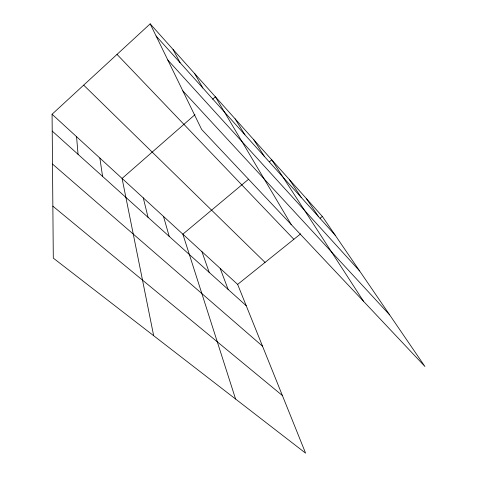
<?xml version="1.0" encoding="UTF-8"?>
<svg xmlns="http://www.w3.org/2000/svg" width="477" height="477" viewBox="0 0 477 477"><rect width="100%" height="100%" fill="white"/><g stroke="black" fill="none" stroke-linecap="round" stroke-linejoin="round"><path stroke-width="0.72" d="M52.076 114.247L237.641 284.405L305.596 453.15L53.299 258.117L52.076 114.247L150.177 23.85L322.351 216.427L424.924 366.479L201.628 129.446L150.177 23.85M194.962 114.683L122.082 178.44L153.666 335.701M212.641 99.222L215.401 96.807L291.203 224.536M248.595 179.221L182.858 234.171L235.584 399.028M269.505 161.739L271.765 159.849L363.581 301.363M237.641 284.405L300.689 233.813M320.073 218.257L322.351 216.427M52.858 206.159L282.402 395.54M52.5 164.052L262.517 346.177M52.22 131.08L246.221 305.709M83.678 85.133L265.051 262.41M117.02 54.402L293.85 239.299M182.834 90.874L389.655 314.892M167.779 59.983L359.646 270.984M156.098 36.008L335.182 235.191M306.24 198.408L318.594 216.743M289.396 179.567L301.214 197.412M253.847 139.809L264.413 156.48M235.083 118.815L244.916 134.794M194.741 73.696L202.844 88.001M173.026 49.411L180.103 62.708M220.171 268.384L228.131 289.42M201.932 251.653L209.2 272.385M163.51 216.427L169.21 236.383M143.273 197.866L148.067 217.357M99.866 158.072L102.579 176.407M76.564 136.702L78.055 154.333"/></g></svg>
